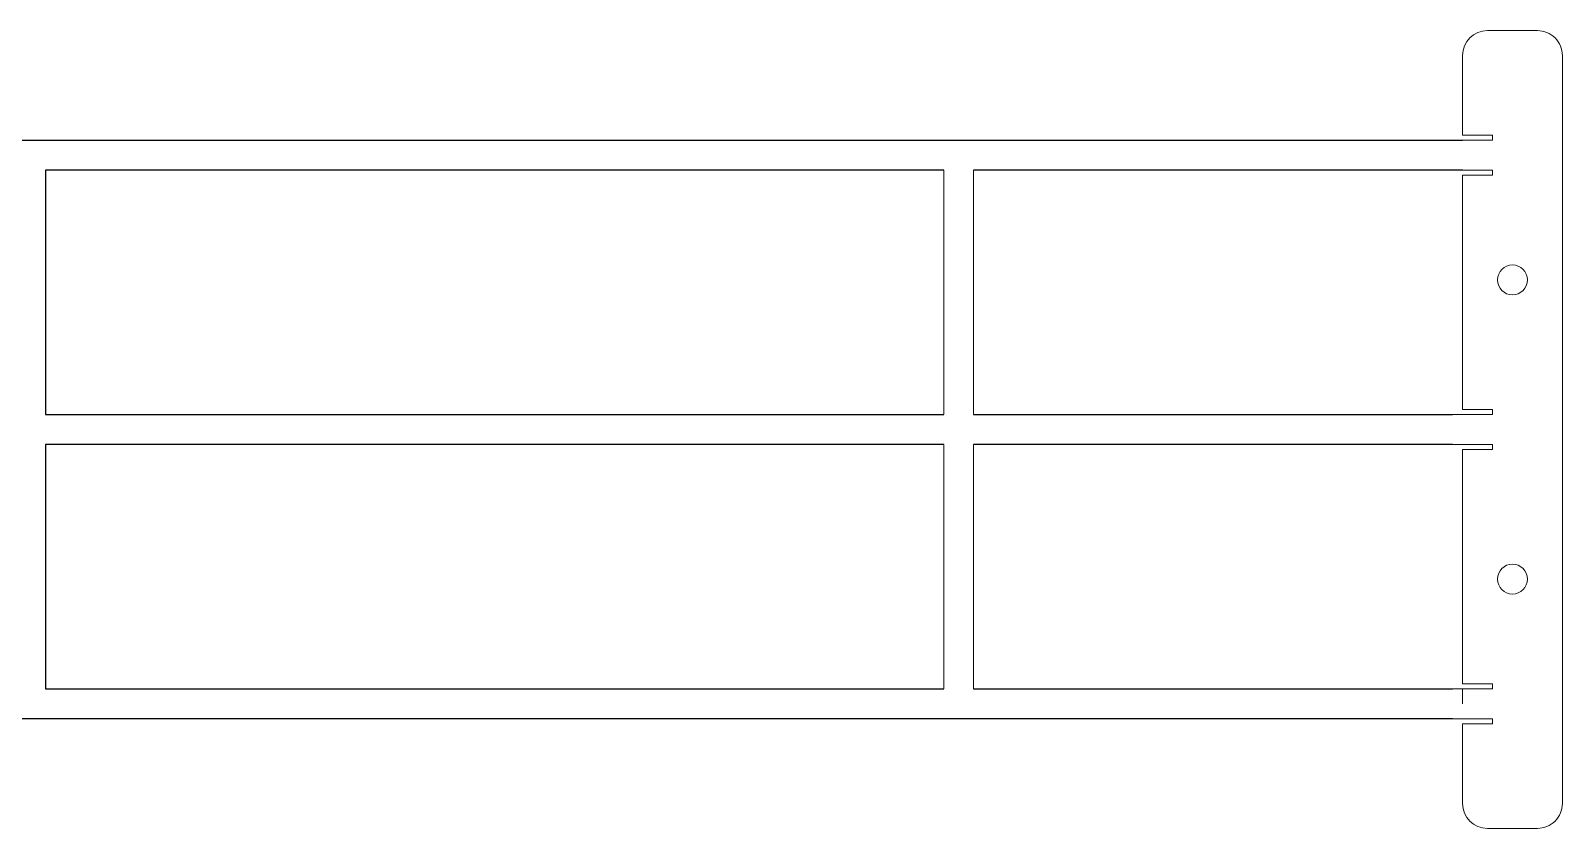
# Model space of a CAD drawing. Header units: millimetres. Extents: x 224 to 971, y -276 to 297.
# Drawn here: x 664.5 to 971.5, y -276.1 to -116.1 of the extents above; entities that cross this region are included whole.
import ezdxf

# ---------------------------------------------------------------- set-up
doc = ezdxf.new("R2010")
doc.units = ezdxf.units.MM

msp = doc.modelspace()

# ---------------------------------------------------------------- linework, layer by layer
at = {"color": 7, "linetype": 'Continuous', "lineweight": 15}
for p, q in [((966.499, -116.113), (956.499, -116.113)), ((951.499, -121.113), (951.499, -137.113)), ((971.499, -271.113), (971.499, -121.113)), ((951.499, -138.113), (949.499, -138.113)), ((957.499, -137.113), (951.499, -137.113)), ((957.499, -138.113), (951.499, -138.113)), ((957.499, -137.113), (957.499, -138.113)), ((847.499, -144.113), (847.499, -193.113)), ((853.499, -144.113), (853.499, -193.113)), ((949.499, -144.113), (951.499, -144.113)), ((951.499, -144.113), (957.499, -144.113)), ((957.499, -144.113), (957.499, -145.113)), ((951.499, -145.113), (951.499, -192.113)), ((951.499, -145.113), (957.499, -145.113)), ((951.499, -193.113), (949.499, -193.113)), ((957.499, -192.113), (951.499, -192.113)), ((957.499, -193.113), (951.499, -193.113)), ((957.499, -192.113), (957.499, -193.113)), ((847.499, -199.113), (847.499, -248.113)), ((853.499, -199.113), (853.499, -248.113)), ((949.499, -199.113), (951.499, -199.113)), ((951.499, -199.113), (957.499, -199.113)), ((957.499, -199.113), (957.499, -200.113)), ((951.499, -200.113), (951.499, -247.113)), ((951.499, -200.113), (957.499, -200.113)), ((951.499, -248.113), (949.499, -248.113)), ((957.499, -247.113), (951.499, -247.113)), ((957.499, -248.113), (951.499, -248.113)), ((957.499, -247.113), (957.499, -248.113)), ((949.499, -254.113), (951.499, -254.113)), ((951.499, -254.113), (957.499, -254.113)), ((957.499, -254.113), (957.499, -255.113)), ((951.499, -255.113), (951.499, -271.113)), ((951.499, -255.113), (957.499, -255.113)), ((956.499, -276.113), (966.499, -276.113))]:
    msp.add_line(p, q, dxfattribs=at)
for p, q in [((363.499, -138.113), (951.499, -138.113)), ((667.499, -144.113), (667.499, -193.113)), ((847.499, -144.113), (667.499, -144.113)), ((951.499, -144.113), (853.499, -144.113)), ((667.499, -193.113), (847.499, -193.113)), ((853.499, -193.113), (949.499, -193.113)), ((667.499, -199.113), (667.499, -248.113)), ((847.499, -199.113), (667.499, -199.113)), ((949.499, -199.113), (853.499, -199.113)), ((667.499, -248.113), (847.499, -248.113)), ((853.499, -248.113), (949.499, -248.113)), ((949.499, -254.113), (363.499, -254.113))]:
    msp.add_line(p, q)
at = {"color": 8, "linetype": 'Continuous', "lineweight": 15}
msp.add_line((951.499, -248.113), (951.499, -251.113), dxfattribs=at)
at = {"color": 7, "linetype": 'Continuous', "lineweight": 15}
for centre in [(961.499, -166.113), (961.499, -226.113)]:
    msp.add_circle(centre, 3, dxfattribs=at)
for centre, start, end in [((956.499, -121.113), 90.00011, 179.99989), ((966.499, -121.113), 359.99982, 90.00018), ((956.499, -271.113), 180.00011, 269.99989), ((966.499, -271.113), 269.99982, 0.00018)]:
    msp.add_arc(centre, 5, start, end, dxfattribs=at)

doc.saveas('drawing.dxf')
